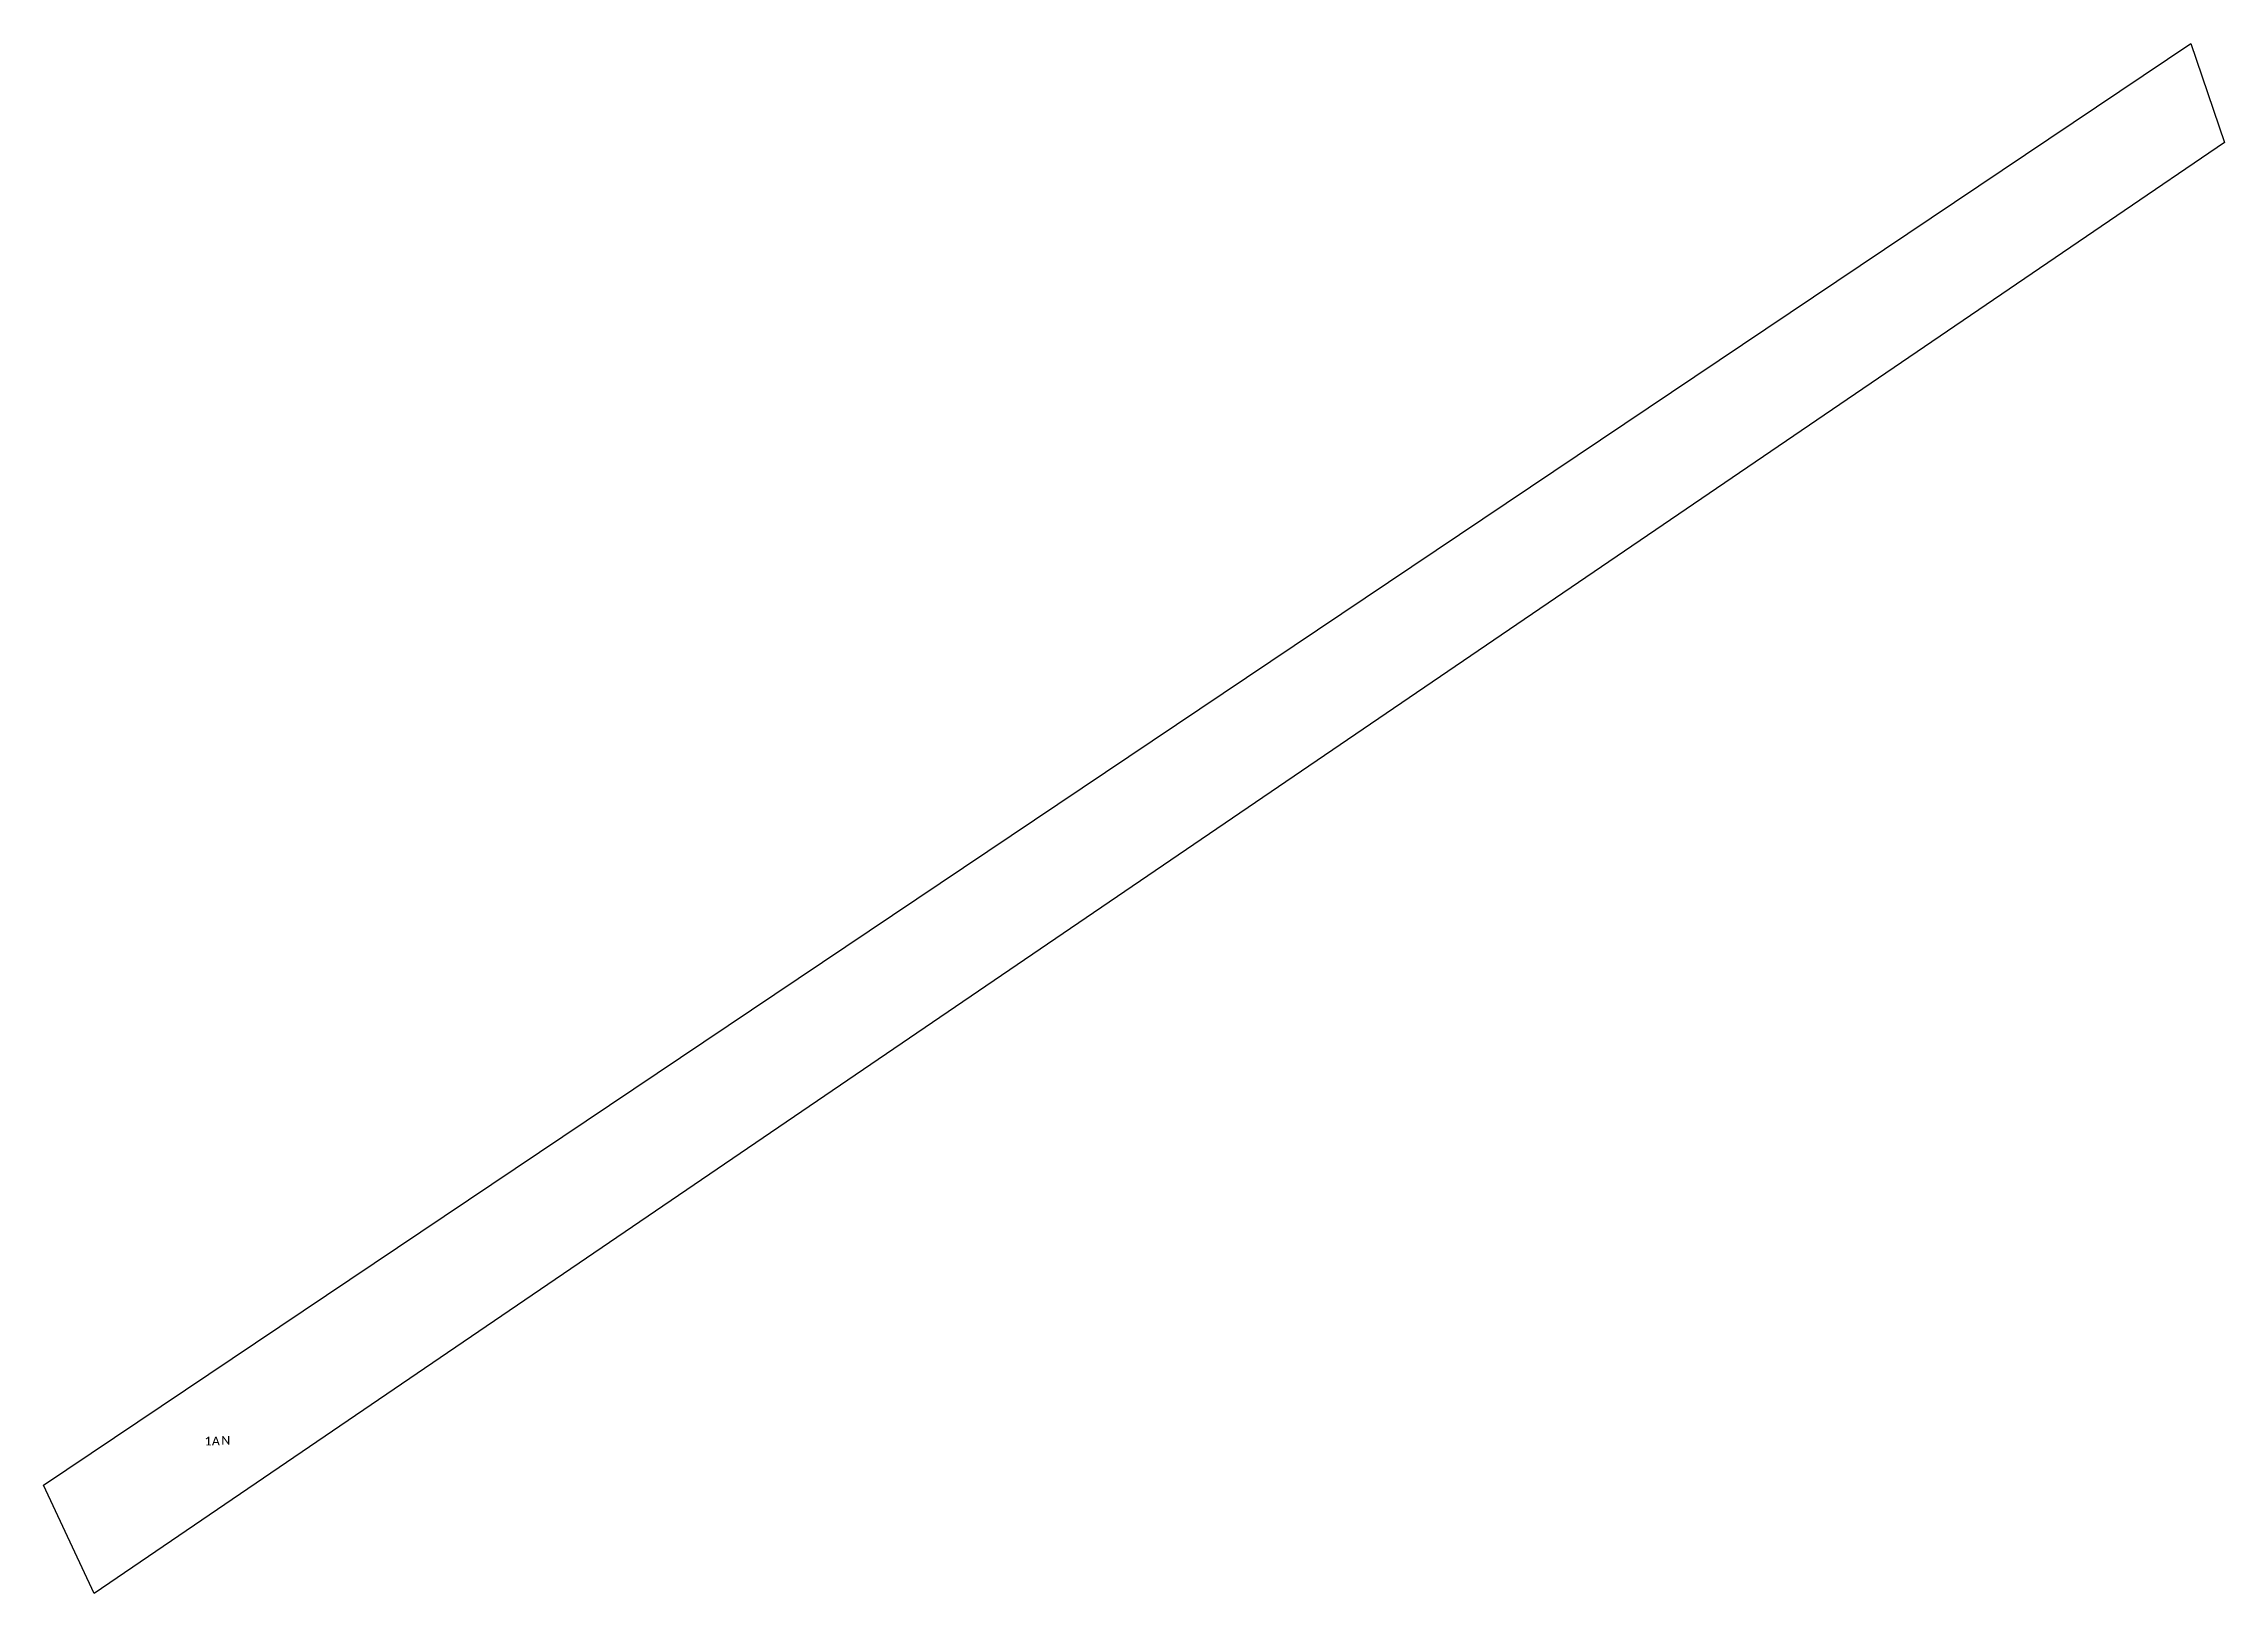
# Model space of a CAD drawing. Extents: x 613445 to 613691, y 646510 to 646685.
import ezdxf

# ---------------------------------------------------------------- set-up
doc = ezdxf.new("R2010")
doc.units = 0
for name, color, linetype in [('_CAT_FOL', 7, 'Continuous'), ('_IMPREJMUIT', 150, 'Continuous'), ('_NR_PARCELA', 50, 'Continuous'), ('_PARCELA_NOU_feb2025', 50, 'Continuous')]:
    doc.layers.add(name, color=color, linetype=linetype)
doc.styles.add('texte', font='')
doc.styles.get('texte').set_extended_font_data('Calibri')

msp = doc.modelspace()

# ---------------------------------------------------------------- linework, layer by layer
at = {"layer": '_PARCELA_NOU_feb2025'}
msp.add_lwpolyline([(613687.44, 646684.81), (613691.25, 646673.63), (613450.69, 646509.79), (613445, 646522)], close=True, dxfattribs=at)

# ---------------------------------------------------------------- texts
at = {"layer": '_CAT_FOL', "style": 'texte'}
msp.add_text('A', height=1, dxfattribs=at).set_placement((613464, 646526.5))
at = {"layer": '_IMPREJMUIT', "style": 'texte'}
msp.add_text('N', height=1, dxfattribs=at).set_placement((613465.06, 646526.58))
at = {"layer": '_NR_PARCELA', "style": 'texte'}
msp.add_text('1', height=1, dxfattribs=at).set_placement((613463.17, 646526.5))

doc.saveas('drawing.dxf')
